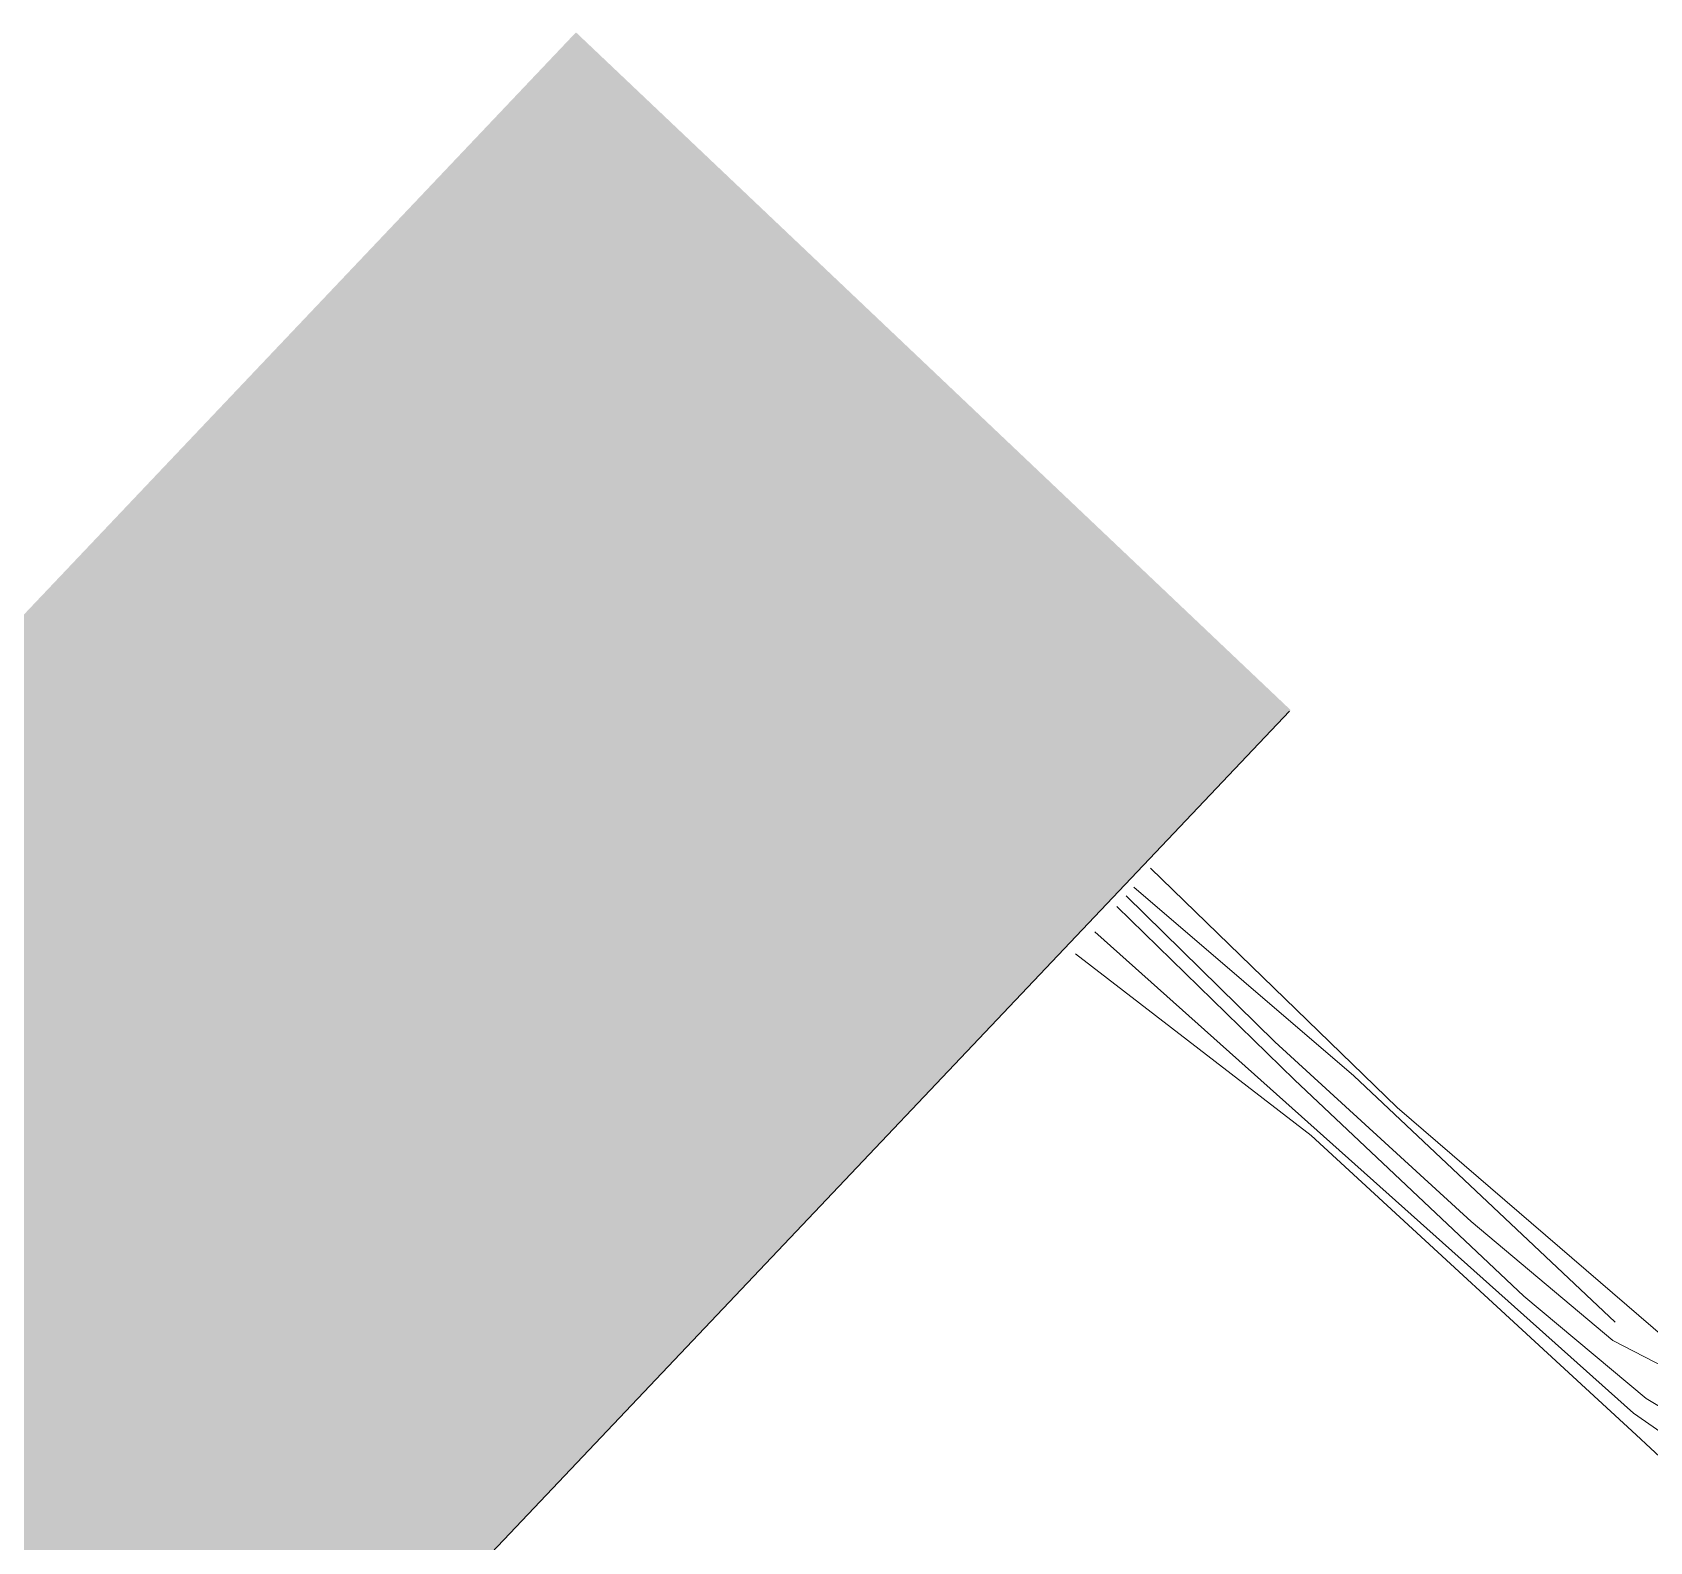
# Model space of a CAD drawing. Header units: inches. Extents: x -3368894 to 5148796, y 84 to 10864301.
# Drawn here: x 503423.53 to 503428.75, y 4346127.27 to 4346132.14 of the extents above; entities that cross this region are included whole.
import ezdxf

# ---------------------------------------------------------------- set-up
doc = ezdxf.new("R2010")
doc.units = ezdxf.units.IN
doc.header["$MEASUREMENT"] = 0
for name, color, linetype, lineweight in [('cm_alberi in secondo piano', 252, 'Continuous', 9), ('cm_campiture', 252, 'Continuous', 9), ('cm_linea di terra', 4, 'Continuous', 25)]:
    doc.layers.add(name, color=color, linetype=linetype, lineweight=lineweight)

# ---------------------------------------------------------------- blocks, each defined once
blk = doc.blocks.new('ALBERI2P')
at = {"layer": 'cm_alberi in secondo piano'}
for points in [[(503293.8749, 4346346.7881), (503293.7933, 4346348.0996), (503293.8442, 4346350.0506), (503293.8842, 4346351.3474), (503293.9233, 4346352.3771), (503294.3512, 4346355.2316), (503294.6685, 4346356.934, 0.043211), (503294.7057, 4346357.3133), (503294.6201, 4346357.6026), (503294.4904, 4346357.8018), (503294.4739, 4346358.3528)], [(503293.3708, 4346346.7881), (503293.4506, 4346348.3045), (503293.4377, 4346350.0338, 0.19284), (503293.2801, 4346350.4188), (503292.515, 4346351.3605), (503292.04, 4346351.3258), (503291.0543, 4346350.9545), (503290.888, 4346351.004), (503290.4503, 4346351.3718), (503289.9904, 4346351.608), (503289.4038, 4346351.7994), (503289.2727, 4346351.9805), (503289.3546, 4346352.2009), (503289.3424, 4346352.4448), (503289.1892, 4346352.5498)]]:
    blk.add_lwpolyline(points, format="xyb", dxfattribs=at)
for points in [[(503293.6732, 4346353.3315), (503293.6679, 4346351.5339), (503293.7192, 4346350.5349), (503293.7808, 4346349.9786), (503293.7445, 4346346.7881)], [(503293.5963, 4346346.7881), (503293.6571, 4346347.8832), (503293.7103, 4346349.2742), (503293.6943, 4346349.9788), (503293.5788, 4346350.6296), (503293.5611, 4346352.071), (503293.5736, 4346353.2324)], [(503293.5341, 4346346.7881), (503293.5882, 4346347.7067), (503293.6149, 4346348.8822), (503293.5993, 4346349.6991), (503293.487, 4346350.1511)], [(503293.4829, 4346346.7881), (503293.4719, 4346348.0683), (503293.5307, 4346349.6541)]]:
    blk.add_lwpolyline(points, dxfattribs=at)

msp = doc.modelspace()

# ---------------------------------------------------------------- hatches: boundary and pattern name
at = {"layer": 'cm_campiture'}
h = msp.add_hatch(color=253, dxfattribs=at)
h.dxf.hatch_style = 1
h.paths.add_polyline_path([(503388.7683, 4346090.4167), (503389.0272, 4346090.6848), (503389.9166, 4346091.5817), (503390.4675, 4346092.0906), (503390.8395, 4346092.4025), (503391.1503, 4346092.6484), (503391.5726, 4346092.9736), (503392.3405, 4346093.6236), (503393.0866, 4346094.2941), (503393.782, 4346095.0129), (503394.5136, 4346095.6972), (503395.1006, 4346096.304), (503395.7726, 4346096.8497), (503396.4728, 4346097.5067), (503396.9258, 4346097.9195), (503397.8684, 4346098.6487), (503398.4867, 4346099.3023), (503399.9168, 4346100.8141), (503420.6498, 4346122.6778), (503420.5266, 4346122.7947), (503423.2299, 4346125.6455), (503423.3751, 4346125.5079), (503427.5936, 4346129.9565), (503425.2882, 4346132.1426), (503387.1639, 4346091.9381)])

# ---------------------------------------------------------------- linework, layer by layer
at = {"layer": 'cm_linea di terra'}
msp.add_lwpolyline([(503427.5898, 4346129.9526), (503420.6718, 4346122.657), (503420.5266, 4346122.7947), (503423.2299, 4346125.6455)], dxfattribs=at)

# ---------------------------------------------------------------- block references
at = {"layer": 'cm_alberi in secondo piano', "xscale": 0.7302720674704721, "yscale": 0.7302720674704721, "zscale": 0.7302720674704721, "rotation": 228.8522899492779}
msp.add_blockref('ALBERI2P', (-1644813.6347, 6711403.9336), dxfattribs=at)

doc.saveas('drawing.dxf')
